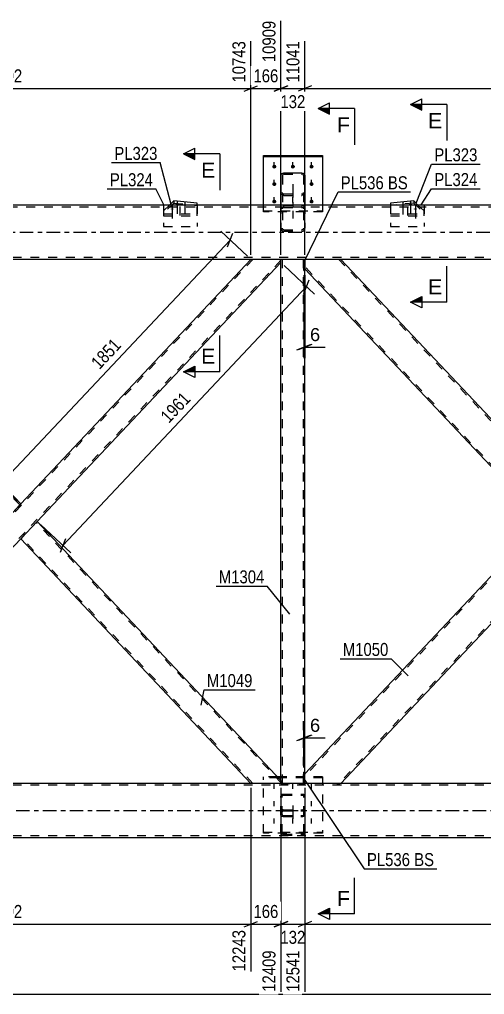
# Model space of a CAD drawing. Header units: millimetres. Extents: x -98 to 743, y -438 to 156.
# Drawn here: x 378.7 to 481.2, y -168.2 to 46.9 of the extents above; entities that cross this region are included whole.
import ezdxf

# ---------------------------------------------------------------- set-up
doc = ezdxf.new("R2010")
doc.units = ezdxf.units.MM
doc.linetypes.add('DXK_LINE_DOT2', pattern=[3.9198, 1.9599, -1.9599])
doc.linetypes.add('DXK_LINE_DOT3', pattern=[5.9187, 2.979, -0.9799, 0.9799, -0.9799])
doc.styles.add('Arial', font='ARIAL.TTF', dxfattribs={"height": 0.2})
doc.styles.add('Arial Narrow', font='ARIALN.TTF', dxfattribs={"height": 0.2})

# ---------------------------------------------------------------- blocks, each defined once
blk = doc.blocks.new('Part-761554712-1927 - 1694')
at = {"color": 7, "linetype": 'DXK_LINE_DOT2'}
for p, q in [((432.51, -132.57), (432.51, -120.14)), ((435.61, -120.14), (432.51, -120.14)), ((435.81, -120.35), (432.51, -120.35)), ((445.51, -120.14), (436.36, -120.14)), ((445.51, -120.35), (436.36, -120.35)), ((445.51, -120.14), (445.51, -132.57)), ((432.51, -132.35), (445.51, -132.35)), ((445.51, -132.57), (432.51, -132.57))]:
    blk.add_line(p, q, dxfattribs=at)
at = {"color": 2, "linetype": 'Continuous'}
for p, q in [((436.36, -120.14), (435.61, -120.14)), ((436.36, -120.35), (435.81, -120.35))]:
    blk.add_line(p, q, dxfattribs=at)
blk = doc.blocks.new('Part-761554712-1921 - 1694')
at = {"color": 7, "linetype": 'DXK_LINE_DOT2'}
for p, q in [((436.37, -124.43), (436.41, -124.26)), ((436.37, -132.54), (436.37, -124.43)), ((436.41, -124.26), (436.51, -124.11)), ((436.51, -124.11), (436.67, -124.02)), ((436.63, -124.35), (436.61, -124.43)), ((436.61, -132.54), (436.61, -124.43)), ((436.68, -124.27), (436.63, -124.35)), ((436.67, -124.02), (436.85, -123.98)), ((436.76, -124.22), (436.68, -124.27)), ((436.85, -124.21), (436.76, -124.22)), ((436.85, -123.98), (441.17, -123.98)), ((436.85, -124.21), (441.17, -124.21)), ((441.17, -123.98), (441.35, -124.02)), ((441.26, -124.22), (441.17, -124.21)), ((441.34, -124.27), (441.26, -124.22)), ((441.39, -124.35), (441.34, -124.27)), ((441.35, -124.02), (441.51, -124.11)), ((441.41, -124.43), (441.39, -124.35)), ((441.41, -132.54), (441.41, -124.43)), ((441.51, -124.11), (441.61, -124.26)), ((441.61, -124.26), (441.65, -124.43)), ((441.65, -132.54), (441.65, -124.43)), ((436.41, -127.74), (436.37, -127.94)), ((436.41, -128.67), (436.37, -128.49)), ((436.51, -128.81), (436.41, -128.67)), ((436.67, -128.91), (436.51, -128.81)), ((436.61, -127.94), (436.63, -127.84)), ((436.61, -128.49), (436.63, -128.58)), ((436.63, -127.84), (436.68, -127.76)), ((436.63, -128.58), (436.68, -128.65)), ((436.85, -127.43), (436.67, -127.47)), ((436.85, -128.94), (436.67, -128.91)), ((436.68, -127.76), (436.76, -127.7)), ((436.68, -128.65), (436.76, -128.7)), ((436.76, -127.7), (436.85, -127.68)), ((436.76, -128.7), (436.85, -128.72)), ((436.85, -127.43), (441.17, -127.43)), ((436.85, -127.68), (441.17, -127.68)), ((436.85, -128.72), (441.17, -128.72)), ((436.85, -128.94), (441.17, -128.94)), ((441.35, -127.47), (441.17, -127.43)), ((441.17, -127.68), (441.26, -127.7)), ((441.17, -128.72), (441.26, -128.7)), ((441.35, -128.91), (441.17, -128.94)), ((441.26, -127.7), (441.34, -127.76)), ((441.26, -128.7), (441.34, -128.65)), ((441.34, -127.76), (441.39, -127.84)), ((441.34, -128.65), (441.39, -128.58)), ((441.51, -128.81), (441.35, -128.91)), ((441.39, -127.84), (441.41, -127.94)), ((441.39, -128.58), (441.41, -128.49)), ((441.61, -128.67), (441.51, -128.81)), ((441.65, -127.94), (441.61, -127.74)), ((441.65, -128.49), (441.61, -128.67)), ((436.37, -132.54), (436.41, -132.73)), ((436.63, -132.63), (436.61, -132.54)), ((436.68, -132.72), (436.63, -132.63)), ((436.67, -133.01), (436.85, -133.05)), ((436.76, -132.77), (436.68, -132.72)), ((436.85, -132.79), (436.76, -132.77)), ((436.85, -132.79), (441.17, -132.79)), ((436.85, -133.05), (441.17, -133.05)), ((441.26, -132.77), (441.17, -132.79)), ((441.17, -133.05), (441.35, -133.01)), ((441.34, -132.72), (441.26, -132.77)), ((441.39, -132.63), (441.34, -132.72)), ((441.41, -132.54), (441.39, -132.63)), ((441.61, -132.73), (441.65, -132.54))]:
    blk.add_line(p, q, dxfattribs=at)
at = {"color": 7, "linetype": 'DXK_LINE_DOT3'}
blk.add_line((439.01, -126.46), (439.01, -130.24), dxfattribs=at)
at = {"color": 7, "linetype": 'DXK_LINE_DOT2'}
for centre, start, end in [((436.87, -127.92), 114.3199, 159.2417), ((441.15, -127.92), 20.7583, 65.6801), ((436.87, -132.56), 200.7583, 245.6801), ((441.15, -132.56), 294.3199, 339.2417)]:
    blk.add_arc(centre, 0.496, start, end, dxfattribs=at)
blk = doc.blocks.new('Part-761554712-1918 - 1694')
at = {"color": 2, "linetype": 'Continuous'}
for p, q in [((436.42, 12.73), (436.56, 12.93)), ((436.56, 12.93), (436.77, 13.06)), ((436.77, 13.06), (437.01, 13.1)), ((437.01, 13.1), (441.01, 13.1)), ((441.01, 13.1), (441.26, 13.06)), ((441.26, 13.06), (441.46, 12.93)), ((441.46, 12.93), (441.6, 12.73)), ((436.37, 12.5), (436.42, 12.73)), ((436.37, 12.5), (436.37, 6)), ((441.6, 12.73), (441.65, 12.5)), ((441.65, 12.5), (441.65, 6))]:
    blk.add_line(p, q, dxfattribs=at)
at = {"color": 7, "linetype": 'DXK_LINE_DOT2'}
for p, q in [((436.72, 12.62), (436.69, 12.5)), ((436.69, 12.5), (436.69, 0.89)), ((436.78, 12.72), (436.72, 12.62)), ((436.89, 12.78), (436.78, 12.72)), ((437.01, 12.8), (436.89, 12.78)), ((437.01, 12.8), (441.01, 12.8)), ((441.13, 12.78), (441.01, 12.8)), ((441.24, 12.72), (441.13, 12.78)), ((441.31, 12.62), (441.24, 12.72)), ((441.33, 12.5), (441.31, 12.62)), ((441.33, 12.5), (441.33, 0.89)), ((436.42, 8.51), (436.37, 8.74)), ((436.72, 8.63), (436.69, 8.74)), ((436.77, 8.56), (436.72, 8.63)), ((441.26, 8.56), (441.31, 8.63)), ((441.31, 8.63), (441.33, 8.74)), ((441.65, 8.74), (441.6, 8.51)), ((436.56, 8.32), (436.42, 8.51)), ((436.77, 8.19), (436.56, 8.32)), ((436.78, 8.53), (436.77, 8.56)), ((437.01, 8.14), (436.77, 8.19)), ((436.78, 8.53), (436.89, 8.47)), ((436.89, 8.47), (437.01, 8.44)), ((437.01, 8.44), (441.01, 8.44)), ((437.01, 8.14), (441.01, 8.14)), ((441.01, 8.44), (441.13, 8.47)), ((441.26, 8.19), (441.01, 8.14)), ((441.13, 8.47), (441.24, 8.53)), ((441.24, 8.53), (441.26, 8.56)), ((441.46, 8.32), (441.26, 8.19)), ((441.6, 8.51), (441.46, 8.32)), ((436.37, 6), (436.37, 0.89)), ((436.41, 5.35), (436.37, 5.15)), ((436.42, 5.41), (436.41, 5.35)), ((436.69, 5.15), (436.72, 5.28)), ((437.01, 5.83), (436.77, 5.77)), ((436.89, 5.46), (437.01, 5.49)), ((437.01, 5.83), (441.01, 5.83)), ((437.01, 5.49), (441.01, 5.49)), ((441.26, 5.77), (441.01, 5.83)), ((441.01, 5.49), (441.13, 5.46)), ((441.31, 5.28), (441.33, 5.15)), ((441.61, 5.35), (441.6, 5.41)), ((441.65, 5.15), (441.61, 5.35)), ((441.65, 6), (441.65, 0.89)), ((436.37, 0.89), (436.42, 0.63)), ((436.72, 0.76), (436.69, 0.89)), ((436.77, 0.26), (437.01, 0.21)), ((437.01, 0.55), (436.89, 0.57)), ((437.01, 0.55), (441.01, 0.55)), ((437.01, 0.21), (441.01, 0.21)), ((441.13, 0.57), (441.01, 0.55)), ((441.01, 0.21), (441.26, 0.26)), ((441.33, 0.89), (441.31, 0.76)), ((441.6, 0.63), (441.65, 0.89))]:
    blk.add_line(p, q, dxfattribs=at)
at = {"color": 7, "linetype": 'DXK_LINE_DOT3'}
blk.add_line((439.01, 10.62), (439.01, 3.02), dxfattribs=at)
at = {"color": 7, "linetype": 'DXK_LINE_DOT2'}
for centre, radius, start, end in [((437.02, 5.16), 0.331, 114.32, 159.2417), ((441, 5.16), 0.331, 20.7583, 65.68), ((440.98, 5.17), 0.662, 20.7583, 65.68), ((437.04, 0.86), 0.662, 200.7583, 245.68), ((437.02, 0.88), 0.331, 200.7583, 245.68), ((441, 0.88), 0.331, 294.32, 339.2417), ((440.98, 0.86), 0.662, 294.32, 339.2417)]:
    blk.add_arc(centre, radius, start, end, dxfattribs=at)
blk = doc.blocks.new('Part-761554712-1930 - 1694')
at = {"color": 2, "linetype": 'Continuous'}
for p, q in [((432.51, 6), (432.51, 16.95)), ((432.51, 16.95), (445.51, 16.95)), ((432.51, 16.73), (445.51, 16.73)), ((445.51, 16.95), (445.51, 6))]:
    blk.add_line(p, q, dxfattribs=at)
at = {"color": 7, "linetype": 'DXK_LINE_DOT2'}
for p, q in [((432.51, 4.52), (432.51, 6)), ((432.51, 4.73), (445.51, 4.73)), ((445.51, 4.52), (432.51, 4.52)), ((445.51, 6), (445.51, 4.52))]:
    blk.add_line(p, q, dxfattribs=at)
blk = doc.blocks.new('Part-761554712-1812 - 1694')
at = {"color": 7, "linetype": 'DXK_LINE_DOT2'}
for p, q in [((430.17, -6), (321.64, -121.41)), ((436.36, -6.19), (327.83, -121.6)), ((436.36, -6), (429.73, -6)), ((379, -59.95), (375.38, -63.8)), ((382.63, -63.8), (379, -67.65)), ((328.27, -121.6), (321.64, -121.6))]:
    blk.add_line(p, q, dxfattribs=at)
at = {"color": 2, "linetype": 'Continuous'}
for p, q in [((429.73, -6), (379, -59.95)), ((436.36, -6.66), (436.36, -6)), ((436.36, -6.66), (382.63, -63.8)), ((375.38, -63.8), (321.64, -120.94)), ((328.27, -121.6), (379, -67.65)), ((321.64, -121.6), (321.64, -120.94))]:
    blk.add_line(p, q, dxfattribs=at)
blk = doc.blocks.new('Part-761554712-1817 - 1694')
at = {"color": 2, "linetype": 'Continuous'}
for p, q in [((321.64, -6.66), (321.64, -6)), ((379, -59.95), (328.27, -6)), ((375.38, -63.8), (321.64, -6.66)), ((379, -59.95), (378.56, -60.41)), ((378.56, -60.41), (375.38, -63.8))]:
    blk.add_line(p, q, dxfattribs=at)
at = {"color": 7, "linetype": 'DXK_LINE_DOT2'}
for p, q in [((328.27, -6), (321.64, -6)), ((375.6, -63.57), (321.64, -6.19)), ((378.78, -60.18), (327.83, -6)), ((375.6, -63.57), (375.61, -63.55))]:
    blk.add_line(p, q, dxfattribs=at)
blk = doc.blocks.new('Part-761554712-1832 - 1694')
at = {"color": 7, "linetype": 'DXK_LINE_DOT2'}
for p, q in [((441.64, -6), (441.65, -6)), ((441.64, -8.06), (441.64, -6)), ((441.64, -6), (441.65, -6)), ((441.65, -6), (441.64, -6)), ((441.65, -6), (441.64, -6)), ((449.59, -6), (449.15, -6)), ((498.78, -58.78), (449.15, -6)), ((494.28, -63.57), (441.64, -7.59)), ((441.64, -8.06), (441.65, -8.07)), ((441.65, -8.07), (441.64, -8.06)), ((494.28, -63.57), (494.3, -63.55))]:
    blk.add_line(p, q, dxfattribs=at)
at = {"color": 2, "linetype": 'Continuous'}
for p, q in [((449.52, -6), (441.65, -6)), ((499, -58.55), (449.59, -6)), ((441.65, -8.07), (494.06, -63.8)), ((498.56, -59.01), (494.06, -63.8)), ((499, -58.55), (498.56, -59.01))]:
    blk.add_line(p, q, dxfattribs=at)
blk = doc.blocks.new('Part-761554712-1847 - 1694')
at = {"color": 7, "linetype": 'DXK_LINE_DOT2'}
for p, q in [((548.86, -6), (441.64, -120.01)), ((548.48, -6), (548.42, -6)), ((548.86, -6), (548.89, -6)), ((556.36, -6), (556.36, -8.06)), ((556.36, -7.59), (449.15, -121.6)), ((499, -58.55), (494.06, -63.8)), ((503.94, -63.8), (499, -69.05)), ((441.65, -119.53), (441.64, -119.54)), ((441.64, -121.6), (441.64, -119.54)), ((441.65, -121.6), (441.64, -121.6)), ((441.65, -121.6), (441.64, -121.6)), ((448.71, -121.6), (449.33, -121.6)), ((449.59, -121.6), (449.52, -121.6))]:
    blk.add_line(p, q, dxfattribs=at)
at = {"color": 2, "linetype": 'Continuous'}
for p, q in [((548.42, -6), (499, -58.55)), ((548.48, -6), (548.48, -6)), ((556.36, -6), (548.48, -6)), ((556.36, -8.06), (503.94, -63.8)), ((494.06, -63.8), (441.65, -119.53)), ((449.59, -121.6), (499, -69.05)), ((448.71, -121.6), (441.65, -121.6)), ((449.52, -121.6), (448.71, -121.6)), ((449.52, -121.6), (449.52, -121.6))]:
    blk.add_line(p, q, dxfattribs=at)
blk = doc.blocks.new('Part-761554712-1882 - 1694')
at = {"color": 7, "linetype": 'DXK_LINE_DOT2'}
for p, q in [((441.64, -6), (436.36, -6)), ((436.36, -6.66), (436.36, -6)), ((436.68, -121.6), (436.68, -6)), ((441.32, -121.6), (441.32, -6)), ((441.64, -8.47), (441.64, -6)), ((441.64, -121.6), (441.64, -119.13)), ((436.36, -121.6), (436.36, -120.94)), ((436.36, -121.6), (441.64, -121.6))]:
    blk.add_line(p, q, dxfattribs=at)
at = {"color": 2, "linetype": 'Continuous'}
for p, q in [((436.36, -120.94), (436.36, -6.66)), ((441.64, -119.13), (441.64, -8.47))]:
    blk.add_line(p, q, dxfattribs=at)
blk = doc.blocks.new('Part-761554712-1902 - 1694')
at = {"color": 2, "linetype": 'Continuous'}
for p, q in [((379, -67.65), (382.63, -63.8)), ((382.63, -63.8), (436.36, -120.94)), ((429.73, -121.6), (379, -67.65)), ((436.36, -120.94), (436.36, -121.6))]:
    blk.add_line(p, q, dxfattribs=at)
at = {"color": 7, "linetype": 'DXK_LINE_DOT2'}
for p, q in [((436.36, -121.41), (382.41, -64.03)), ((379.22, -67.42), (379.24, -67.4)), ((430.17, -121.6), (379.22, -67.42)), ((436.36, -121.6), (429.73, -121.6))]:
    blk.add_line(p, q, dxfattribs=at)
blk = doc.blocks.new('Part-761554712-1924 - 1694')
at = {"color": 2, "linetype": 'Continuous'}
for p, q in [((460.53, 6.08), (460.53, 6)), ((460.53, 6.08), (467.92, 6.08)), ((467.92, 6.08), (467.92, 6))]:
    blk.add_line(p, q, dxfattribs=at)
at = {"color": 7, "linetype": 'DXK_LINE_DOT2'}
for p, q in [((460.53, 6), (460.53, 1.28)), ((467.92, 6), (467.92, 1.28)), ((460.53, 1.28), (467.92, 1.28))]:
    blk.add_line(p, q, dxfattribs=at)
blk = doc.blocks.new('Part-761554712-1993 - 1694')
at = {"color": 2, "linetype": 'Continuous'}
for p, q in [((410.49, 6.08), (410.49, 6)), ((410.49, 6.08), (417.88, 6.08)), ((417.88, 6.08), (417.88, 6))]:
    blk.add_line(p, q, dxfattribs=at)
at = {"color": 7, "linetype": 'DXK_LINE_DOT2'}
for p, q in [((410.49, 6), (410.49, 1.28)), ((417.88, 6), (417.88, 1.28)), ((410.49, 1.28), (417.88, 1.28))]:
    blk.add_line(p, q, dxfattribs=at)
blk = doc.blocks.new('Part-761554712-2008 - 1694')
at = {"color": 7, "linetype": 'DXK_LINE_DOT2'}
for p, q in [((571.24, -122), (-60, -122)), ((449.52, -121.6), (441.41, -121.6)), ((571.24, -133.2), (-60, -133.2))]:
    blk.add_line(p, q, dxfattribs=at)
at = {"color": 2, "linetype": 'Continuous'}
for p, q in [((441.41, -121.6), (-55.2, -121.6)), ((548.48, -121.6), (449.52, -121.6)), ((571.24, -133.6), (-60, -133.6))]:
    blk.add_line(p, q, dxfattribs=at)
at = {"color": 7, "linetype": 'DXK_LINE_DOT3'}
blk.add_line((-60, -127.6), (571.24, -127.6), dxfattribs=at)
blk = doc.blocks.new('Part-761554712-2023 - 1694')
at = {"color": 2, "linetype": 'Continuous'}
for p, q in [((571.24, 6), (0, 6)), ((441.41, -6), (0, -6)), ((548.48, -6), (449.52, -6))]:
    blk.add_line(p, q, dxfattribs=at)
at = {"color": 7, "linetype": 'DXK_LINE_DOT2'}
for p, q in [((0, 5.6), (571.24, 5.6)), ((571.24, -5.6), (0, -5.6)), ((561.64, -6), (441.41, -6)), ((449.52, -6), (441.41, -6))]:
    blk.add_line(p, q, dxfattribs=at)
at = {"color": 7, "linetype": 'DXK_LINE_DOT3'}
blk.add_line((0, 0), (571.24, 0), dxfattribs=at)
blk = doc.blocks.new('Bolt-761554712-2026 - 1694')
at = {"linetype": 'Continuous'}
for points in [[(463.24, 5.83), (463.16, 5.83), (463.09, 5.84), (463.02, 5.85), (462.97, 5.87), (462.92, 5.89), (462.89, 5.92), (462.88, 5.94), (462.88, 5.97), (462.89, 5.99), (462.92, 6.01), (462.97, 6.04), (463.02, 6.05), (463.09, 6.07), (463.16, 6.07), (463.24, 6.08), (463.31, 6.07), (463.38, 6.07), (463.45, 6.05), (463.5, 6.04), (463.55, 6.01), (463.58, 5.99), (463.59, 5.97), (463.59, 5.94), (463.58, 5.92), (463.55, 5.89), (463.5, 5.87), (463.45, 5.85), (463.38, 5.84), (463.31, 5.83)], [(464.93, 6.04), (464.86, 6.04), (464.79, 6.05), (464.72, 6.06), (464.66, 6.08), (464.62, 6.1), (464.59, 6.12), (464.57, 6.15), (464.57, 6.17), (464.59, 6.2), (464.62, 6.22), (464.66, 6.24), (464.72, 6.26), (464.79, 6.27), (464.86, 6.28), (464.93, 6.28), (465.01, 6.28), (465.08, 6.27), (465.14, 6.26), (465.2, 6.24), (465.24, 6.22), (465.27, 6.2), (465.29, 6.17), (465.29, 6.15), (465.27, 6.12), (465.24, 6.1), (465.2, 6.08), (465.14, 6.06), (465.08, 6.05), (465.01, 6.04)], [(466, 5), (465.93, 5.01), (465.85, 5.01), (465.79, 5.03), (465.73, 5.05), (465.69, 5.07), (465.66, 5.09), (465.64, 5.11), (465.64, 5.14), (465.66, 5.17), (465.69, 5.19), (465.73, 5.21), (465.79, 5.23), (465.85, 5.24), (465.93, 5.25), (466, 5.25), (466.08, 5.25), (466.15, 5.24), (466.21, 5.23), (466.27, 5.21), (466.31, 5.19), (466.34, 5.17), (466.36, 5.14), (466.36, 5.11), (466.34, 5.09), (466.31, 5.07), (466.27, 5.05), (466.21, 5.03), (466.15, 5.01), (466.08, 5.01)]]:
    blk.add_hatch(color=1, dxfattribs=at).paths.add_polyline_path(points)
at = {"color": 1, "linetype": 'Continuous'}
for p, q in [((463.24, 6.7), (463.24, 3.89)), ((464.93, 6.91), (464.93, 4.09)), ((466, 5.88), (466, 3.06))]:
    blk.add_line(p, q, dxfattribs=at)
at = {"color": 1, "linetype": 'DXK_LINE_DOT2'}
blk.add_line((464.3, 5.67), (464.3, 2.85), dxfattribs=at)
blk = doc.blocks.new('Bolt-761554712-2027 - 1694')
at = {"color": 1, "linetype": 'DXK_LINE_DOT2'}
for p, q in [((434.91, -122.79), (434.91, -121.65)), ((439.01, -122.79), (439.01, -121.65)), ((443.11, -122.79), (443.11, -121.65)), ((434.91, -126.64), (434.91, -125.51)), ((443.11, -126.64), (443.11, -125.51)), ((434.91, -130.49), (434.91, -129.36)), ((439.01, -130.49), (439.01, -129.36)), ((443.11, -130.49), (443.11, -129.36))]:
    blk.add_line(p, q, dxfattribs=at)
blk = doc.blocks.new('Part-761554712-2121 - 1694')
at = {"color": 7, "linetype": 'DXK_LINE_DOT2'}
for p, q in [((441.41, -6), (441.65, -6)), ((441.41, -6), (441.41, -8.47)), ((441.65, -6), (441.65, -8.47)), ((441.41, -8.47), (441.65, -8.47))]:
    blk.add_line(p, q, dxfattribs=at)
blk = doc.blocks.new('Bolt-761554712-2031 - 1694')
at = {"linetype": 'Continuous'}
for points in [[(412.41, 5.01), (412.33, 5.01), (412.26, 5.02), (412.2, 5.03), (412.14, 5.05), (412.1, 5.07), (412.07, 5.09), (412.05, 5.12), (412.05, 5.14), (412.07, 5.17), (412.1, 5.19), (412.14, 5.21), (412.2, 5.23), (412.26, 5.24), (412.33, 5.25), (412.41, 5.25), (412.48, 5.25), (412.56, 5.24), (412.62, 5.23), (412.68, 5.21), (412.72, 5.19), (412.75, 5.17), (412.77, 5.14), (412.77, 5.12), (412.75, 5.09), (412.72, 5.07), (412.68, 5.05), (412.62, 5.03), (412.56, 5.02), (412.48, 5.01)], [(413.48, 6.04), (413.4, 6.04), (413.33, 6.05), (413.27, 6.06), (413.21, 6.08), (413.17, 6.1), (413.14, 6.12), (413.12, 6.15), (413.12, 6.17), (413.14, 6.2), (413.17, 6.22), (413.21, 6.24), (413.27, 6.26), (413.33, 6.27), (413.4, 6.28), (413.48, 6.28), (413.55, 6.28), (413.63, 6.27), (413.69, 6.26), (413.75, 6.24), (413.79, 6.22), (413.82, 6.2), (413.84, 6.17), (413.84, 6.15), (413.82, 6.12), (413.79, 6.1), (413.75, 6.08), (413.69, 6.06), (413.63, 6.05), (413.55, 6.04)], [(415.18, 5.83), (415.1, 5.83), (415.03, 5.84), (414.96, 5.85), (414.91, 5.87), (414.86, 5.89), (414.83, 5.92), (414.82, 5.94), (414.82, 5.97), (414.83, 5.99), (414.86, 6.02), (414.91, 6.04), (414.96, 6.05), (415.03, 6.07), (415.1, 6.07), (415.18, 6.08), (415.25, 6.07), (415.32, 6.07), (415.39, 6.05), (415.44, 6.04), (415.49, 6.02), (415.52, 5.99), (415.53, 5.97), (415.53, 5.94), (415.52, 5.92), (415.49, 5.89), (415.44, 5.87), (415.39, 5.85), (415.32, 5.84), (415.25, 5.83)]]:
    blk.add_hatch(color=1, dxfattribs=at).paths.add_polyline_path(points)
at = {"color": 1, "linetype": 'Continuous'}
for p, q in [((413.48, 6.91), (413.48, 4.09)), ((415.18, 6.71), (415.18, 3.89)), ((412.41, 5.88), (412.41, 3.06))]:
    blk.add_line(p, q, dxfattribs=at)
at = {"color": 1, "linetype": 'DXK_LINE_DOT2'}
blk.add_line((414.11, 5.67), (414.11, 2.86), dxfattribs=at)
blk = doc.blocks.new('Part-761554712-2116 - 1694')
at = {"color": 2, "linetype": 'Continuous'}
for p, q in [((441.41, -8.47), (441.41, -6)), ((441.41, -6), (441.65, -6)), ((441.65, -6), (441.65, -8.47)), ((441.65, -8.47), (441.41, -8.47))]:
    blk.add_line(p, q, dxfattribs=at)
blk = doc.blocks.new('Part-761554712-2156 - 1694')
at = {"color": 2, "linetype": 'Continuous'}
for p, q in [((441.41, -121.6), (441.41, -119.13)), ((441.65, -119.13), (441.41, -119.13)), ((441.65, -121.6), (441.65, -119.13)), ((441.65, -121.6), (441.41, -121.6))]:
    blk.add_line(p, q, dxfattribs=at)
blk = doc.blocks.new('Part-761554712-2161 - 1694')
at = {"color": 7, "linetype": 'DXK_LINE_DOT2'}
for p, q in [((441.41, -121.6), (441.41, -119.13)), ((441.65, -119.13), (441.41, -119.13)), ((441.65, -121.6), (441.65, -119.13)), ((441.65, -121.6), (441.41, -121.6))]:
    blk.add_line(p, q, dxfattribs=at)
blk = doc.blocks.new('Bolt-761554712-2182 - 1694')
at = {"linetype": 'Continuous'}
for points in [[(434.91, 14.89), (435, 14.88), (435.09, 14.85), (435.17, 14.81), (435.24, 14.75), (435.29, 14.68), (435.33, 14.6), (435.35, 14.52), (435.35, 14.43), (435.33, 14.35), (435.29, 14.27), (435.24, 14.2), (435.17, 14.14), (435.09, 14.1), (435, 14.07), (434.91, 14.06), (434.82, 14.07), (434.73, 14.1), (434.65, 14.14), (434.58, 14.2), (434.53, 14.27), (434.49, 14.35), (434.47, 14.43), (434.47, 14.52), (434.49, 14.6), (434.53, 14.68), (434.58, 14.75), (434.65, 14.81), (434.73, 14.85), (434.82, 14.88)], [(439.01, 14.89), (439.1, 14.88), (439.19, 14.85), (439.27, 14.81), (439.34, 14.75), (439.39, 14.68), (439.43, 14.6), (439.45, 14.52), (439.45, 14.43), (439.43, 14.35), (439.39, 14.27), (439.34, 14.2), (439.27, 14.14), (439.19, 14.1), (439.1, 14.07), (439.01, 14.06), (438.92, 14.07), (438.83, 14.1), (438.75, 14.14), (438.68, 14.2), (438.63, 14.27), (438.59, 14.35), (438.57, 14.43), (438.57, 14.52), (438.59, 14.6), (438.63, 14.68), (438.68, 14.75), (438.75, 14.81), (438.83, 14.85), (438.92, 14.88)], [(443.11, 14.89), (443.2, 14.88), (443.29, 14.85), (443.37, 14.81), (443.44, 14.75), (443.49, 14.68), (443.53, 14.6), (443.55, 14.52), (443.55, 14.43), (443.53, 14.35), (443.49, 14.27), (443.44, 14.2), (443.37, 14.14), (443.29, 14.1), (443.2, 14.07), (443.11, 14.06), (443.02, 14.07), (442.93, 14.1), (442.85, 14.14), (442.78, 14.2), (442.73, 14.27), (442.69, 14.35), (442.67, 14.43), (442.67, 14.52), (442.69, 14.6), (442.73, 14.68), (442.78, 14.75), (442.85, 14.81), (442.93, 14.85), (443.02, 14.88)], [(434.91, 11.04), (435, 11.03), (435.09, 11), (435.17, 10.96), (435.24, 10.9), (435.29, 10.83), (435.33, 10.75), (435.35, 10.67), (435.35, 10.58), (435.33, 10.5), (435.29, 10.42), (435.24, 10.35), (435.17, 10.29), (435.09, 10.25), (435, 10.22), (434.91, 10.21), (434.82, 10.22), (434.73, 10.25), (434.65, 10.29), (434.58, 10.35), (434.53, 10.42), (434.49, 10.5), (434.47, 10.58), (434.47, 10.67), (434.49, 10.75), (434.53, 10.83), (434.58, 10.9), (434.65, 10.96), (434.73, 11), (434.82, 11.03)], [(443.11, 11.04), (443.2, 11.03), (443.29, 11), (443.37, 10.96), (443.44, 10.9), (443.49, 10.83), (443.53, 10.75), (443.55, 10.67), (443.55, 10.58), (443.53, 10.5), (443.49, 10.42), (443.44, 10.35), (443.37, 10.29), (443.29, 10.25), (443.2, 10.22), (443.11, 10.21), (443.02, 10.22), (442.93, 10.25), (442.85, 10.29), (442.78, 10.35), (442.73, 10.42), (442.69, 10.5), (442.67, 10.58), (442.67, 10.67), (442.69, 10.75), (442.73, 10.83), (442.78, 10.9), (442.85, 10.96), (442.93, 11), (443.02, 11.03)], [(434.91, 7.18), (435, 7.17), (435.09, 7.15), (435.17, 7.1), (435.24, 7.05), (435.29, 6.98), (435.33, 6.9), (435.35, 6.81), (435.35, 6.73), (435.33, 6.64), (435.29, 6.56), (435.24, 6.49), (435.17, 6.44), (435.09, 6.39), (435, 6.37), (434.91, 6.36), (434.82, 6.37), (434.73, 6.39), (434.65, 6.44), (434.58, 6.49), (434.53, 6.56), (434.49, 6.64), (434.47, 6.73), (434.47, 6.81), (434.49, 6.9), (434.53, 6.98), (434.58, 7.05), (434.65, 7.1), (434.73, 7.15), (434.82, 7.17)], [(443.11, 7.18), (443.2, 7.17), (443.29, 7.15), (443.37, 7.1), (443.44, 7.05), (443.49, 6.98), (443.53, 6.9), (443.55, 6.81), (443.55, 6.73), (443.53, 6.64), (443.49, 6.56), (443.44, 6.49), (443.37, 6.44), (443.29, 6.39), (443.2, 6.37), (443.11, 6.36), (443.02, 6.37), (442.93, 6.39), (442.85, 6.44), (442.78, 6.49), (442.73, 6.56), (442.69, 6.64), (442.67, 6.73), (442.67, 6.81), (442.69, 6.9), (442.73, 6.98), (442.78, 7.05), (442.85, 7.1), (442.93, 7.15), (443.02, 7.17)]]:
    blk.add_hatch(color=1, dxfattribs=at).paths.add_polyline_path(points)
at = {"color": 1, "linetype": 'Continuous'}
for p, q in [((434.91, 14.3), (434.91, 15.43)), ((439.01, 14.3), (439.01, 15.43)), ((443.11, 14.3), (443.11, 15.43)), ((434.91, 10.45), (434.91, 11.58)), ((443.11, 10.45), (443.11, 11.58)), ((434.91, 6.59), (434.91, 7.73)), ((443.11, 6.59), (443.11, 7.73))]:
    blk.add_line(p, q, dxfattribs=at)
at = {"color": 1, "linetype": 'DXK_LINE_DOT2'}
blk.add_line((439.01, 6.59), (439.01, 7.73), dxfattribs=at)
blk = doc.blocks.new('Part-761554712-2205 - 1694')
at = {"color": 2, "linetype": 'Continuous'}
for p, q in [((412.76, 6.9), (411.91, 6.08)), ((417.88, 6.39), (412.76, 6.9)), ((417.88, 6.08), (417.88, 6.39))]:
    blk.add_line(p, q, dxfattribs=at)
at = {"color": 7, "linetype": 'DXK_LINE_DOT2'}
for p, q in [((412.76, 6.9), (412.76, 6.45)), ((412.76, 6.45), (410.49, 4.26)), ((411.91, 6.08), (410.49, 4.71)), ((410.49, 4.71), (410.49, 3.64)), ((412.76, 6.45), (417.88, 5.93)), ((417.88, 3.64), (417.88, 6.08)), ((410.49, 4.09), (417.88, 4.09)), ((410.49, 3.64), (417.88, 3.64))]:
    blk.add_line(p, q, dxfattribs=at)
blk = doc.blocks.new('Part-761554712-2208 - 1694')
at = {"color": 2, "linetype": 'Continuous'}
for p, q in [((465.65, 6.9), (460.53, 6.39)), ((466.5, 6.08), (465.65, 6.9)), ((460.53, 6.39), (460.53, 6.08))]:
    blk.add_line(p, q, dxfattribs=at)
at = {"color": 7, "linetype": 'DXK_LINE_DOT2'}
for p, q in [((465.65, 6.9), (465.65, 6.45)), ((465.65, 6.45), (460.53, 5.93)), ((460.53, 6.08), (460.53, 3.64)), ((465.65, 6.45), (467.92, 4.26)), ((467.92, 4.71), (466.5, 6.08)), ((467.92, 3.64), (467.92, 4.71)), ((460.53, 4.09), (467.92, 4.09)), ((460.53, 3.64), (467.92, 3.64))]:
    blk.add_line(p, q, dxfattribs=at)
blk = doc.blocks.new('StraightDimension-761554712-2880 - 1694')
at = {"color": 7, "linetype": 'Continuous'}
for p, q in [((437.09, -7.35), (443.77, -13.63)), ((441.43, -13.49), (442.61, -10.48)), ((388.28, -69.12), (442.02, -11.98)), ((383.35, -64.48), (390.03, -70.77)), ((388.87, -67.62), (387.69, -70.63))]:
    blk.add_line(p, q, dxfattribs=at)
at = {"color": 0}
blk.add_wipeout([(417.52, -36.94), (414.46, -34.06), (408.63, -40.26), (411.69, -43.14)], dxfattribs=at)
at = {"color": 3, "style": 'Arial Narrow'}
blk.add_text('1961', height=2.863, rotation=46.7591, dxfattribs=at).set_placement((411.66, -42.29))
blk = doc.blocks.new('StraightDimension-761554712-2544 - 1694')
at = {"color": 7, "linetype": 'Continuous'}
for p, q in [((441.64, -5), (441.64, 42.17)), ((548.42, -5), (548.42, 42.17)), ((443.14, 32.33), (440.14, 31.13)), ((546.92, 31.13), (549.92, 32.33)), ((441.64, 31.73), (548.42, 31.73))]:
    blk.add_line(p, q, dxfattribs=at)
at = {"color": 0, "linetype": 'Continuous'}
blk.add_wipeout([(547.82, 42.77), (543.62, 42.77), (543.62, 32.43), (547.82, 32.43)], dxfattribs=at)
at = {"color": 0}
blk.add_wipeout([(499.29, 32.48), (499.29, 36.68), (490.77, 36.68), (490.77, 32.48)], dxfattribs=at)
at = {"color": 3, "linetype": 'Continuous', "style": 'Arial Narrow'}
blk.add_text('13710', height=2.863, rotation=90.0002, dxfattribs=at).set_placement((547.22, 33.03))
at = {"color": 3, "style": 'Arial Narrow'}
blk.add_text('2669', height=2.863, dxfattribs=at).set_placement((491.37, 33.08))
blk = doc.blocks.new('StraightDimension-761554712-2514 - 1694')
at = {"color": 7, "linetype": 'Continuous'}
for p, q in [((429.73, -5), (429.73, 42.17)), ((321.64, -5), (321.64, 40.34)), ((323.14, 32.33), (320.14, 31.13)), ((428.23, 31.13), (431.23, 32.33)), ((321.64, 31.73), (429.73, 31.73))]:
    blk.add_line(p, q, dxfattribs=at)
at = {"color": 0, "linetype": 'Continuous'}
blk.add_wipeout([(429.13, 42.77), (424.93, 42.77), (424.93, 32.43), (429.13, 32.43)], dxfattribs=at)
at = {"color": 0}
blk.add_wipeout([(379.94, 32.48), (379.94, 36.68), (371.43, 36.68), (371.43, 32.48)], dxfattribs=at)
at = {"color": 3, "linetype": 'Continuous', "style": 'Arial Narrow'}
blk.add_text('10743', height=2.863, rotation=90.0002, dxfattribs=at).set_placement((428.53, 33.03))
at = {"color": 3, "style": 'Arial Narrow'}
blk.add_text('2702', height=2.863, dxfattribs=at).set_placement((372.03, 33.08))
blk = doc.blocks.new('StraightDimension-761554712-2525 - 1694')
at = {"color": 7, "linetype": 'Continuous'}
for p, q in [((436.36, -5), (436.36, 46.67)), ((429.73, -5), (429.73, 42.17)), ((428.23, 31.13), (431.23, 32.33)), ((437.86, 32.33), (434.86, 31.13)), ((429.73, 31.73), (436.36, 31.73))]:
    blk.add_line(p, q, dxfattribs=at)
at = {"color": 0}
blk.add_wipeout([(436.39, 32.48), (436.39, 36.68), (429.71, 36.68), (429.71, 32.48)], dxfattribs=at)
at = {"color": 0, "linetype": 'Continuous'}
blk.add_wipeout([(435.76, 47.27), (431.56, 47.27), (431.56, 36.93), (435.76, 36.93)], dxfattribs=at)
at = {"color": 3, "linetype": 'Continuous', "style": 'Arial Narrow'}
blk.add_text('10909', height=2.863, rotation=90.0002, dxfattribs=at).set_placement((435.16, 37.53))
at = {"color": 3, "style": 'Arial Narrow'}
blk.add_text('166', height=2.863, dxfattribs=at).set_placement((430.31, 33.08))
blk = doc.blocks.new('StraightDimension-761554712-2536 - 1694')
at = {"color": 7, "linetype": 'Continuous'}
for p, q in [((436.36, -5), (436.36, 46.67)), ((441.64, -5), (441.64, 42.17)), ((434.86, 31.13), (437.86, 32.33)), ((443.14, 32.33), (440.14, 31.13)), ((436.36, 31.73), (441.64, 31.73))]:
    blk.add_line(p, q, dxfattribs=at)
at = {"color": 0, "linetype": 'Continuous'}
blk.add_wipeout([(441.04, 42.77), (436.84, 42.77), (436.84, 32.43), (441.04, 32.43)], dxfattribs=at)
at = {"color": 0}
blk.add_wipeout([(442.34, 26.78), (442.34, 30.98), (435.66, 30.98), (435.66, 26.78)], dxfattribs=at)
at = {"color": 3, "linetype": 'Continuous', "style": 'Arial Narrow'}
blk.add_text('11041', height=2.863, rotation=90.0002, dxfattribs=at).set_placement((440.44, 33.03))
at = {"color": 3, "style": 'Arial Narrow'}
blk.add_text('132', height=2.863, dxfattribs=at).set_placement((436.26, 27.38))
blk = doc.blocks.new('StraightDimension-761554712-2585 - 1694')
at = {"color": 7, "linetype": 'Continuous'}
for p, q in [((441.41, -118.13), (441.41, -108.73)), ((441.65, -118.13), (441.65, -108.73)), ((439.91, -112.18), (442.91, -110.98)), ((443.15, -110.98), (440.15, -112.18)), ((441.41, -111.58), (441.65, -111.58))]:
    blk.add_line(p, q, dxfattribs=at)
at = {"color": 0}
blk.add_wipeout([(445.6, -110.83), (445.6, -106.63), (442.18, -106.63), (442.18, -110.83)], dxfattribs=at)
at = {"color": 7, "linetype": 'Continuous'}
blk.add_line((441.65, -111.58), (446.12, -111.58), dxfattribs=at)
blk.add_line((441.65, -111.58), (446.12, -111.58), dxfattribs=at)
at = {"color": 3, "style": 'Arial'}
blk.add_text('6', height=2.87, dxfattribs=at).set_placement((442.78, -110.23))
blk = doc.blocks.new('StraightDimension-761554712-2601 - 1694')
at = {"color": 7, "linetype": 'Continuous'}
for p, q in [((441.41, -9.47), (441.41, -27.77)), ((441.65, -9.47), (441.65, -27.77)), ((439.91, -25.97), (442.91, -24.77)), ((443.15, -24.77), (440.15, -25.97)), ((441.41, -25.37), (441.65, -25.37))]:
    blk.add_line(p, q, dxfattribs=at)
at = {"color": 0}
blk.add_wipeout([(445.6, -24.62), (445.6, -20.42), (442.18, -20.42), (442.18, -24.62)], dxfattribs=at)
at = {"color": 7, "linetype": 'Continuous'}
blk.add_line((441.65, -25.37), (446.12, -25.37), dxfattribs=at)
blk.add_line((441.65, -25.37), (446.12, -25.37), dxfattribs=at)
at = {"color": 3, "style": 'Arial'}
blk.add_text('6', height=2.87, dxfattribs=at).set_placement((442.78, -24.02))
blk = doc.blocks.new('StraightDimension-761554712-2712 - 1694')
at = {"color": 7, "linetype": 'Continuous'}
blk.add_line((-61, -168.15), (610.74, -168.15), dxfattribs=at)
blk = doc.blocks.new('StraightDimension-761554712-9248 - 1694')
at = {"color": 7, "linetype": 'Continuous'}
for p, q in [((436.36, -122.6), (436.36, -167.59)), ((441.64, -122.6), (441.64, -167.59)), ((434.86, -153.25), (437.86, -152.05)), ((436.36, -152.65), (441.64, -152.65)), ((443.14, -152.05), (440.14, -153.25))]:
    blk.add_line(p, q, dxfattribs=at)
at = {"color": 0}
blk.add_wipeout([(442.34, -157.6), (442.34, -153.4), (435.66, -153.4), (435.66, -157.6)], dxfattribs=at)
at = {"color": 0, "linetype": 'Continuous'}
blk.add_wipeout([(441.04, -157.85), (436.84, -157.85), (436.84, -168.19), (441.04, -168.19)], dxfattribs=at)
at = {"color": 3, "style": 'Arial Narrow'}
blk.add_text('132', height=2.863, dxfattribs=at).set_placement((436.26, -157))
at = {"color": 3, "linetype": 'Continuous', "style": 'Arial Narrow'}
blk.add_text('12541', height=2.863, rotation=90.0002, dxfattribs=at).set_placement((440.44, -167.59))
blk = doc.blocks.new('StraightDimension-761554712-2901 - 1694')
at = {"color": 7, "linetype": 'Continuous'}
for p, q in [((429.01, -5.31), (423.12, 0.22)), ((374.46, -55.68), (425.2, -1.73)), ((424.61, -3.24), (425.79, -0.23)), ((378.27, -59.26), (372.39, -53.73)), ((375.05, -54.17), (373.87, -57.18))]:
    blk.add_line(p, q, dxfattribs=at)
at = {"color": 0}
blk.add_wipeout([(402.2, -25.09), (399.14, -22.21), (393.31, -28.41), (396.37, -31.29)], dxfattribs=at)
at = {"color": 3, "style": 'Arial Narrow'}
blk.add_text('1851', height=2.863, rotation=46.7591, dxfattribs=at).set_placement((396.34, -30.44))
blk = doc.blocks.new('StraightDimension-761554712-9247 - 1694')
at = {"color": 7, "linetype": 'Continuous'}
for p, q in [((441.64, -122.6), (441.64, -167.59)), ((548.42, -122.6), (548.42, -163.09)), ((443.14, -152.05), (440.14, -153.25)), ((441.64, -152.65), (548.42, -152.65)), ((546.92, -153.25), (549.92, -152.05))]:
    blk.add_line(p, q, dxfattribs=at)
at = {"color": 0}
blk.add_wipeout([(499.29, -151.9), (499.29, -147.7), (490.77, -147.7), (490.77, -151.9)], dxfattribs=at)
at = {"color": 0, "linetype": 'Continuous'}
blk.add_wipeout([(547.82, -153.35), (543.62, -153.35), (543.62, -163.69), (547.82, -163.69)], dxfattribs=at)
at = {"color": 3, "style": 'Arial Narrow'}
blk.add_text('2669', height=2.863, dxfattribs=at).set_placement((491.37, -151.3))
at = {"color": 3, "linetype": 'Continuous', "style": 'Arial Narrow'}
blk.add_text('15210', height=2.863, rotation=90.0002, dxfattribs=at).set_placement((547.22, -163.09))
blk = doc.blocks.new('StraightDimension-761554712-9249 - 1694')
at = {"color": 7, "linetype": 'Continuous'}
for p, q in [((429.73, -122.6), (429.73, -163.09)), ((436.36, -122.6), (436.36, -167.59)), ((428.23, -153.25), (431.23, -152.05)), ((429.73, -152.65), (436.36, -152.65)), ((437.86, -152.05), (434.86, -153.25))]:
    blk.add_line(p, q, dxfattribs=at)
at = {"color": 0}
blk.add_wipeout([(436.39, -151.9), (436.39, -147.7), (429.71, -147.7), (429.71, -151.9)], dxfattribs=at)
at = {"color": 0, "linetype": 'Continuous'}
blk.add_wipeout([(435.76, -157.85), (431.56, -157.85), (431.56, -168.19), (435.76, -168.19)], dxfattribs=at)
at = {"color": 3, "style": 'Arial Narrow'}
blk.add_text('166', height=2.863, dxfattribs=at).set_placement((430.31, -151.3))
at = {"color": 3, "linetype": 'Continuous', "style": 'Arial Narrow'}
blk.add_text('12409', height=2.863, rotation=90.0002, dxfattribs=at).set_placement((435.16, -167.59))
blk = doc.blocks.new('StraightDimension-761554712-9250 - 1694')
at = {"color": 7, "linetype": 'Continuous'}
for p, q in [((321.64, -122.6), (321.64, -165.76)), ((429.73, -122.6), (429.73, -163.09)), ((323.14, -152.05), (320.14, -153.25)), ((321.64, -152.65), (429.73, -152.65)), ((428.23, -153.25), (431.23, -152.05))]:
    blk.add_line(p, q, dxfattribs=at)
at = {"color": 0}
blk.add_wipeout([(379.94, -151.9), (379.94, -147.7), (371.43, -147.7), (371.43, -151.9)], dxfattribs=at)
at = {"color": 0, "linetype": 'Continuous'}
blk.add_wipeout([(429.13, -153.35), (424.93, -153.35), (424.93, -163.69), (429.13, -163.69)], dxfattribs=at)
at = {"color": 3, "style": 'Arial Narrow'}
blk.add_text('2702', height=2.863, dxfattribs=at).set_placement((372.03, -151.3))
at = {"color": 3, "linetype": 'Continuous', "style": 'Arial Narrow'}
blk.add_text('12243', height=2.863, rotation=90.0002, dxfattribs=at).set_placement((428.53, -163.09))
blk = doc.blocks.new('MarkSet-761554712-3665 - 1694')
at = {"color": 0}
blk.add_wipeout([(459.05, 9.48), (459.05, 12.48), (449.55, 12.48), (449.55, 9.48)], dxfattribs=at)
blk.add_wipeout([(459.05, 9.48), (459.05, 12.48), (449.55, 12.48), (449.55, 9.48)], dxfattribs=at)
at = {"color": 30, "linetype": 'Continuous'}
blk.add_line((441.47, -6.51), (448.95, 8.88), dxfattribs=at)
at = {"color": 0}
blk.add_wipeout([(464.34, 9.48), (464.34, 12.48), (459.95, 12.48), (459.95, 9.48)], dxfattribs=at)
blk.add_wipeout([(464.34, 9.48), (464.34, 12.48), (459.95, 12.48), (459.95, 9.48)], dxfattribs=at)
at = {"color": 30, "linetype": 'Continuous'}
blk.add_line((448.95, 8.88), (464.94, 8.88), dxfattribs=at)
at = {"color": 3, "style": 'Arial Narrow'}
for s, p in [('PL536', (449.55, 9.48)), ('BS', (459.95, 9.48))]:
    blk.add_text(s, height=2.863, dxfattribs=at).set_placement(p)
blk = doc.blocks.new('MarkSet-761554712-3659 - 1694')
at = {"color": 0}
blk.add_wipeout([(464.84, -139.85), (464.84, -136.85), (455.33, -136.85), (455.33, -139.85)], dxfattribs=at)
blk.add_wipeout([(464.84, -139.85), (464.84, -136.85), (455.33, -136.85), (455.33, -139.85)], dxfattribs=at)
at = {"color": 30, "linetype": 'Continuous'}
blk.add_line((441.46, -120.71), (454.73, -140.45), dxfattribs=at)
at = {"color": 0}
blk.add_wipeout([(470.12, -139.85), (470.12, -136.85), (465.74, -136.85), (465.74, -139.85)], dxfattribs=at)
blk.add_wipeout([(470.12, -139.85), (470.12, -136.85), (465.74, -136.85), (465.74, -139.85)], dxfattribs=at)
at = {"color": 30, "linetype": 'Continuous'}
blk.add_line((454.73, -140.45), (470.72, -140.45), dxfattribs=at)
at = {"color": 3, "style": 'Arial Narrow'}
for s, p in [('PL536', (455.33, -139.85)), ('BS', (465.74, -139.85))]:
    blk.add_text(s, height=2.863, dxfattribs=at).set_placement(p)
blk = doc.blocks.new('SectionMark-761554712-10206 - 1694')
at = {"linetype": 'Continuous'}
for points in [[(417.38, 17.29), (417.38, 16.04), (414.88, 17.29)], [(417.38, -29.53), (417.38, -30.78), (414.88, -30.78)]]:
    blk.add_hatch(color=6, dxfattribs=at).paths.add_polyline_path(points)
at = {"color": 6, "linetype": 'Continuous'}
for p, q in [((414.88, 17.29), (417.38, 18.54)), ((422.88, 17.29), (414.88, 17.29)), ((414.88, 17.29), (417.38, 16.04)), ((417.38, 16.04), (417.38, 18.54)), ((414.88, -30.78), (417.38, -29.53)), ((417.38, -29.53), (417.38, -32.03)), ((422.88, -30.78), (414.88, -30.78)), ((417.38, -32.03), (414.88, -30.78))]:
    blk.add_line(p, q, dxfattribs=at)
at = {"color": 0, "linetype": 'Continuous'}
for points in [[(421.88, 12.04), (421.88, 15.54), (418.77, 15.54), (418.77, 12.04)], [(421.88, -29.03), (421.88, -25.53), (418.77, -25.53), (418.77, -29.03)]]:
    blk.add_wipeout(points, dxfattribs=at)
at = {"color": 6, "linetype": 'Continuous'}
for p, q in [((422.88, 17.29), (422.88, 9.29)), ((422.88, -30.78), (422.88, -22.78))]:
    blk.add_line(p, q, dxfattribs=at)
at = {"color": 3, "linetype": 'Continuous', "style": 'Arial'}
for p in [(418.77, 12.04), (418.77, -29.03)]:
    blk.add_text('E', height=3.34, dxfattribs=at).set_placement(p)
blk = doc.blocks.new('Mark-761554712-1878 - 1694')
at = {"color": 0}
blk.add_wipeout([(432.73, -77.47), (432.73, -74.47), (422.68, -74.47), (422.68, -77.47)], dxfattribs=at)
blk.add_wipeout([(432.73, -77.47), (432.73, -74.47), (422.68, -74.47), (422.68, -77.47)], dxfattribs=at)
at = {"color": 30, "linetype": 'Continuous'}
for p in [(422.08, -78.07), (438.33, -84.24)]:
    blk.add_line(p, (433.33, -78.07), dxfattribs=at)
at = {"color": 3, "style": 'Arial Narrow'}
blk.add_text('M1304', height=2.863, dxfattribs=at).set_placement((422.68, -77.47))
blk = doc.blocks.new('Mark-761554712-1898 - 1694')
at = {"color": 0}
blk.add_wipeout([(430.1, -100.35), (430.1, -97.35), (420.05, -97.35), (420.05, -100.35)], dxfattribs=at)
blk.add_wipeout([(430.1, -100.35), (430.1, -97.35), (420.05, -97.35), (420.05, -100.35)], dxfattribs=at)
at = {"color": 30, "linetype": 'Continuous'}
for p, q in [((418.8, -104.38), (419.45, -100.95)), ((419.45, -100.95), (430.7, -100.95))]:
    blk.add_line(p, q, dxfattribs=at)
at = {"color": 3, "style": 'Arial Narrow'}
blk.add_text('M1049', height=2.863, dxfattribs=at).set_placement((420.05, -100.35))
blk = doc.blocks.new('Mark-761554712-1843 - 1694')
at = {"color": 0}
blk.add_wipeout([(460.06, -93.49), (460.06, -90.49), (450.01, -90.49), (450.01, -93.49)], dxfattribs=at)
blk.add_wipeout([(460.06, -93.49), (460.06, -90.49), (450.01, -90.49), (450.01, -93.49)], dxfattribs=at)
at = {"color": 30, "linetype": 'Continuous'}
for p in [(449.41, -94.09), (464.45, -97.91)]:
    blk.add_line(p, (460.66, -94.09), dxfattribs=at)
at = {"color": 3, "style": 'Arial Narrow'}
blk.add_text('M1050', height=2.863, dxfattribs=at).set_placement((450.01, -93.49))
blk = doc.blocks.new('Mark-761554712-10187 - 1694')
at = {"color": 0}
blk.add_wipeout([(479.7, 15.65), (479.7, 18.65), (470.19, 18.65), (470.19, 15.65)], dxfattribs=at)
blk.add_wipeout([(479.7, 15.65), (479.7, 18.65), (470.19, 18.65), (470.19, 15.65)], dxfattribs=at)
at = {"color": 30, "linetype": 'Continuous'}
for p, q in [((466.16, 6.41), (469.59, 15.05)), ((469.59, 15.05), (480.3, 15.05))]:
    blk.add_line(p, q, dxfattribs=at)
at = {"color": 3, "style": 'Arial Narrow'}
blk.add_text('PL323', height=2.863, dxfattribs=at).set_placement((470.19, 15.65))
blk = doc.blocks.new('Mark-761554712-10171 - 1694')
at = {"color": 0}
blk.add_wipeout([(409.15, 15.96), (409.15, 18.96), (399.65, 18.96), (399.65, 15.96)], dxfattribs=at)
blk.add_wipeout([(409.15, 15.96), (409.15, 18.96), (399.65, 18.96), (399.65, 15.96)], dxfattribs=at)
at = {"color": 30, "linetype": 'Continuous'}
for p in [(399.05, 15.36), (412.19, 6.14)]:
    blk.add_line(p, (409.75, 15.36), dxfattribs=at)
at = {"color": 3, "style": 'Arial Narrow'}
blk.add_text('PL323', height=2.863, dxfattribs=at).set_placement((399.65, 15.96))
blk = doc.blocks.new('SectionMark-761554712-3467 - 1694')
at = {"linetype": 'Continuous'}
for points in [[(447.09, 27.28), (447.09, 26.03), (444.59, 27.28)], [(447.09, -149.16), (447.09, -150.41), (444.59, -150.41)]]:
    blk.add_hatch(color=6, dxfattribs=at).paths.add_polyline_path(points)
at = {"color": 6, "linetype": 'Continuous'}
for p, q in [((444.59, 27.28), (447.09, 28.53)), ((447.09, 26.03), (447.09, 28.53)), ((452.59, 27.28), (444.59, 27.28)), ((444.59, 27.28), (447.09, 26.03)), ((444.59, -150.41), (447.09, -149.16)), ((452.59, -150.41), (444.59, -150.41)), ((447.09, -151.66), (444.59, -150.41)), ((447.09, -149.16), (447.09, -151.66))]:
    blk.add_line(p, q, dxfattribs=at)
at = {"color": 0, "linetype": 'Continuous'}
for points in [[(451.59, 22.03), (451.59, 25.53), (448.74, 25.53), (448.74, 22.03)], [(451.59, -148.66), (451.59, -145.16), (448.74, -145.16), (448.74, -148.66)]]:
    blk.add_wipeout(points, dxfattribs=at)
at = {"color": 6, "linetype": 'Continuous'}
for p, q in [((452.59, 27.28), (452.59, 19.28)), ((452.59, -150.41), (452.59, -142.41))]:
    blk.add_line(p, q, dxfattribs=at)
at = {"color": 3, "linetype": 'Continuous', "style": 'Arial'}
for p in [(448.74, 22.03), (448.74, -148.66)]:
    blk.add_text('F', height=3.34, dxfattribs=at).set_placement(p)
blk = doc.blocks.new('Mark-761554712-10184 - 1694')
at = {"color": 0}
blk.add_wipeout([(479.68, 10.19), (479.68, 13.19), (470.18, 13.19), (470.18, 10.19)], dxfattribs=at)
blk.add_wipeout([(479.68, 10.19), (479.68, 13.19), (470.18, 13.19), (470.18, 10.19)], dxfattribs=at)
at = {"color": 30, "linetype": 'Continuous'}
for p, q in [((467.26, 6.08), (469.58, 9.59)), ((469.58, 9.59), (480.28, 9.59))]:
    blk.add_line(p, q, dxfattribs=at)
at = {"color": 3, "style": 'Arial Narrow'}
blk.add_text('PL324', height=2.863, dxfattribs=at).set_placement((470.18, 10.19))
blk = doc.blocks.new('Mark-761554712-10168 - 1694')
at = {"color": 0}
blk.add_wipeout([(408.17, 10.15), (408.17, 13.15), (398.66, 13.15), (398.66, 10.15)], dxfattribs=at)
blk.add_wipeout([(408.17, 10.15), (408.17, 13.15), (398.66, 13.15), (398.66, 10.15)], dxfattribs=at)
at = {"color": 30, "linetype": 'Continuous'}
for p in [(398.06, 9.55), (410.55, 6.03)]:
    blk.add_line(p, (408.77, 9.55), dxfattribs=at)
at = {"color": 3, "style": 'Arial Narrow'}
blk.add_text('PL324', height=2.863, dxfattribs=at).set_placement((398.66, 10.15))
blk = doc.blocks.new('SectionMark-761554712-10207 - 1694')
at = {"linetype": 'Continuous'}
for points in [[(467.42, 28.21), (467.42, 26.96), (464.92, 28.21)], [(467.42, -14.21), (467.42, -15.46), (464.92, -15.46)]]:
    blk.add_hatch(color=6, dxfattribs=at).paths.add_polyline_path(points)
at = {"color": 6, "linetype": 'Continuous'}
for p, q in [((464.92, 28.21), (467.42, 29.46)), ((472.92, 28.21), (464.92, 28.21)), ((464.92, 28.21), (467.42, 26.96)), ((467.42, 26.96), (467.42, 29.46)), ((464.92, -15.46), (467.42, -14.21)), ((467.42, -14.21), (467.42, -16.71)), ((472.92, -15.46), (464.92, -15.46)), ((467.42, -16.71), (464.92, -15.46))]:
    blk.add_line(p, q, dxfattribs=at)
at = {"color": 0, "linetype": 'Continuous'}
for points in [[(471.92, 22.96), (471.92, 26.46), (468.81, 26.46), (468.81, 22.96)], [(471.92, -13.71), (471.92, -10.21), (468.81, -10.21), (468.81, -13.71)]]:
    blk.add_wipeout(points, dxfattribs=at)
at = {"color": 6, "linetype": 'Continuous'}
for p, q in [((472.92, 28.21), (472.92, 20.21)), ((472.92, -15.46), (472.92, -7.46))]:
    blk.add_line(p, q, dxfattribs=at)
at = {"color": 3, "linetype": 'Continuous', "style": 'Arial'}
for p in [(468.81, 22.96), (468.81, -13.71)]:
    blk.add_text('E', height=3.34, dxfattribs=at).set_placement(p)

msp = doc.modelspace()

# ---------------------------------------------------------------- block references
for name in ['Part-761554712-1930 - 1694', 'Bolt-761554712-2182 - 1694', 'Part-761554712-1918 - 1694', 'Part-761554712-2023 - 1694', 'Part-761554712-2205 - 1694', 'Bolt-761554712-2031 - 1694', 'Part-761554712-2208 - 1694', 'Bolt-761554712-2026 - 1694', 'Part-761554712-1993 - 1694', 'Part-761554712-1924 - 1694', 'Part-761554712-1812 - 1694', 'Part-761554712-1817 - 1694', 'Part-761554712-1882 - 1694', 'Part-761554712-2121 - 1694', 'Part-761554712-2116 - 1694', 'Part-761554712-1832 - 1694', 'Part-761554712-1847 - 1694', 'Part-761554712-1902 - 1694', 'Part-761554712-1927 - 1694', 'Part-761554712-2156 - 1694', 'Part-761554712-2161 - 1694', 'Part-761554712-2008 - 1694', 'Bolt-761554712-2027 - 1694', 'Part-761554712-1921 - 1694', 'StraightDimension-761554712-2712 - 1694']:
    msp.add_blockref(name, (0, 0))

# ---------------------------------------------------------------- next in the draw order: block references
for name in ['StraightDimension-761554712-2514 - 1694', 'StraightDimension-761554712-2544 - 1694', 'StraightDimension-761554712-2880 - 1694', 'Mark-761554712-1878 - 1694', 'Mark-761554712-1843 - 1694', 'Mark-761554712-1898 - 1694', 'StraightDimension-761554712-2585 - 1694', 'StraightDimension-761554712-9248 - 1694']:
    msp.add_blockref(name, (0, 0))

# ---------------------------------------------------------------- next in the draw order: block references
for name in ['StraightDimension-761554712-2525 - 1694', 'Mark-761554712-10171 - 1694', 'Mark-761554712-10187 - 1694', 'StraightDimension-761554712-2601 - 1694', 'StraightDimension-761554712-9249 - 1694', 'StraightDimension-761554712-9247 - 1694']:
    msp.add_blockref(name, (0, 0))

# ---------------------------------------------------------------- next in the draw order: block references
for name in ['StraightDimension-761554712-2536 - 1694', 'Mark-761554712-10168 - 1694', 'Mark-761554712-10184 - 1694', 'StraightDimension-761554712-2901 - 1694', 'StraightDimension-761554712-9250 - 1694', 'MarkSet-761554712-3659 - 1694']:
    msp.add_blockref(name, (0, 0))

# ---------------------------------------------------------------- next in the draw order: block references
for name in ['SectionMark-761554712-10206 - 1694', 'MarkSet-761554712-3665 - 1694']:
    msp.add_blockref(name, (0, 0))

# ---------------------------------------------------------------- next in the draw order: block references
for name in ['SectionMark-761554712-3467 - 1694', 'SectionMark-761554712-10207 - 1694']:
    msp.add_blockref(name, (0, 0))

doc.saveas('drawing.dxf')
